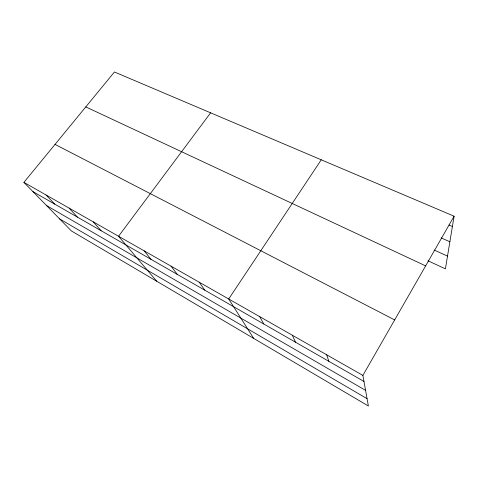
<?xml version="1.0" encoding="UTF-8"?>
<svg xmlns="http://www.w3.org/2000/svg" width="478" height="478" viewBox="0 0 478 478"><rect width="100%" height="100%" fill="white"/><g stroke="black" fill="none" stroke-linecap="round" stroke-linejoin="round"><path stroke-width="0.72" d="M454.1 216.205L362.886 375.409L368.383 406.013L71.318 230.892L23.9 182.363L114.427 71.987L454.1 216.205L445.412 268.863L427.977 260.779M321.258 159.801L228.711 299.001L253.71 338.412M210.619 112.826L118.538 236.257L156.73 281.243M449.009 225.036L452.403 226.5M441.128 237.883L449.882 241.766M434.114 250.024L447.516 256.112M85.789 106.899L425.641 265.882M55.042 144.392L394.673 319.931M23.9 182.363L362.886 375.409M32.964 191.636L363.973 381.456M46.581 205.576L365.568 390.365M59.589 218.882L367.062 398.676M46.031 194.964L54.737 204.124M69.137 208.121L77.442 217.143M93.282 221.876L101.139 230.737M144.189 250.866L151.03 259.345M171.046 266.156L177.296 274.408M199.189 282.187L204.787 290.17M259.721 316.657L263.796 324.006M292.333 335.233L295.512 342.2M326.671 354.79L328.864 361.326"/></g></svg>
